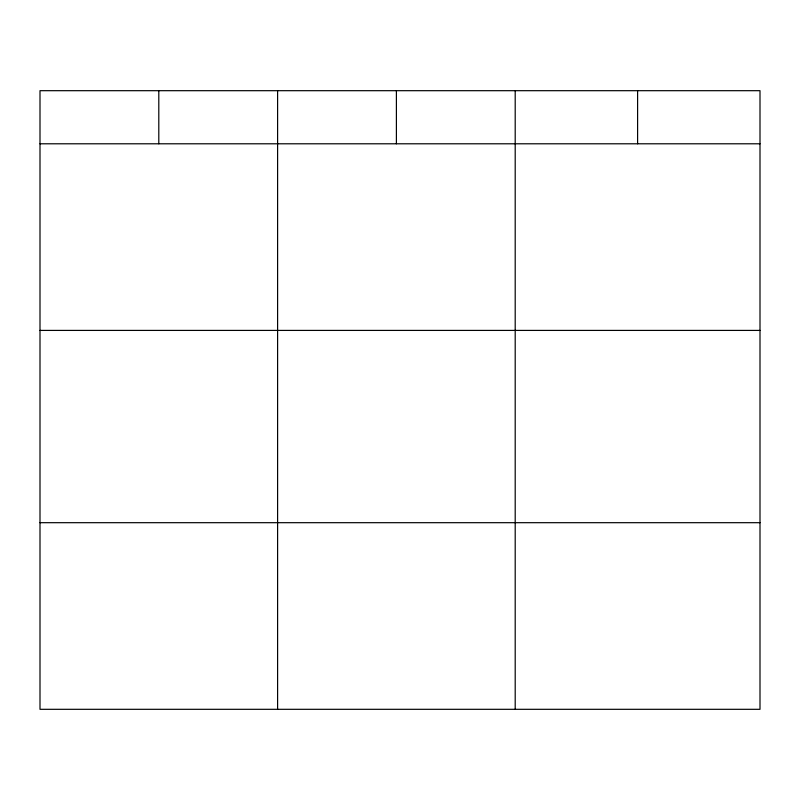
<?xml version="1.0" encoding="UTF-8"?>
<svg xmlns="http://www.w3.org/2000/svg" width="800" height="800" viewBox="0 0 800 800"><rect width="100%" height="100%" fill="white"/><g stroke="black" fill="none" stroke-linecap="round" stroke-linejoin="round"><path stroke-width="1.2" d="M760 330.41L760 90.69L40 90.69L40 709.31L760 709.31L760 330.41L40 330.41M40 143.79L760 143.79M40 522.69L760 522.69M637.6 90.69L637.6 143.79M515.2 90.69L515.2 709.31M396.4 90.69L396.4 143.79M277.6 90.69L277.6 709.31M158.8 90.69L158.8 143.79"/></g></svg>
